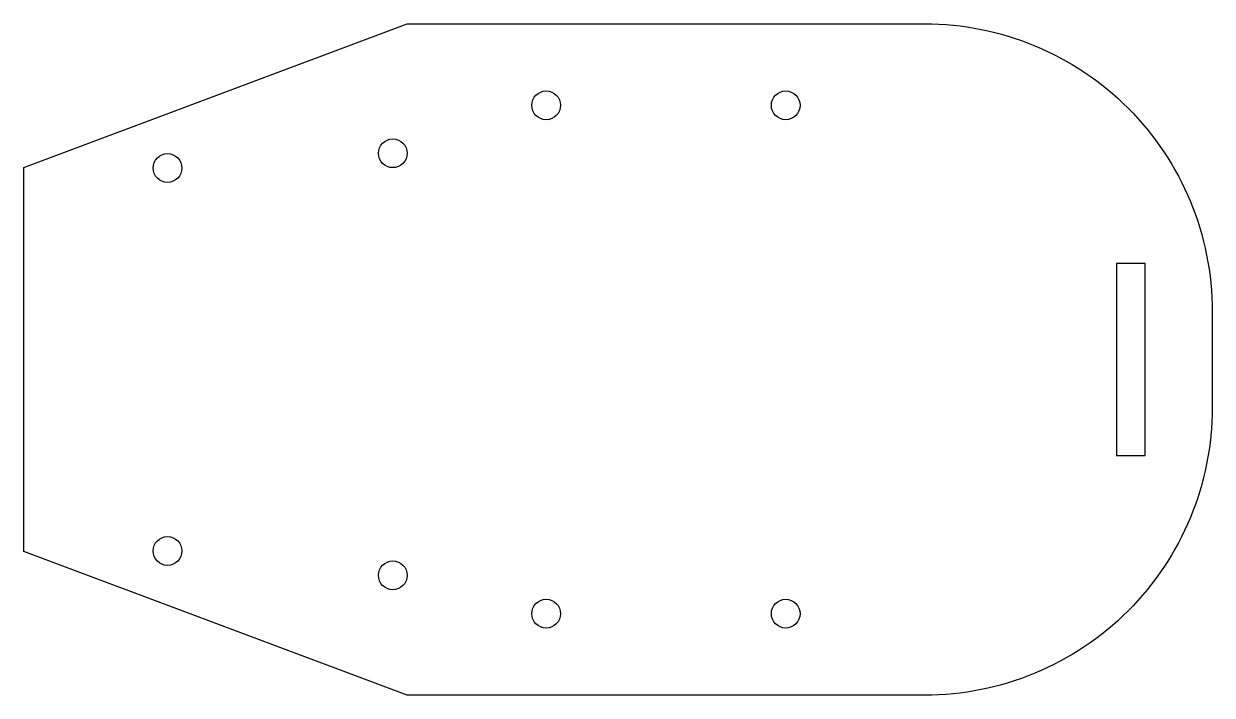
# Model space of a CAD drawing. Header units: millimetres. Extents: x -82 to 42, y -71 to -1.
import ezdxf

# ---------------------------------------------------------------- set-up
doc = ezdxf.new("R2010")
doc.units = ezdxf.units.MM
doc.layers.get('0').update_dxf_attribs({"linetype": 'CONTINUOUS'})

msp = doc.modelspace()

# ---------------------------------------------------------------- linework, layer by layer
msp.add_lwpolyline([(42, -41, -0.414214), (12, -71), (-42, -71), (-82, -56), (-82, -16), (-42, -1), (12, -1, -0.414214), (42, -31)], format="xyb", close=True)
msp.add_lwpolyline([(32, -46), (35, -46), (35, -26), (32, -26)], close=True)
for centre in [(-27.5, -9.5), (-2.5, -9.5), (-43.5, -14.5), (-67, -16.04), (-67, -55.96), (-43.5, -58.5), (-27.5, -62.5), (-2.5, -62.5)]:
    msp.add_circle(centre, 1.5)

doc.saveas('drawing.dxf')
